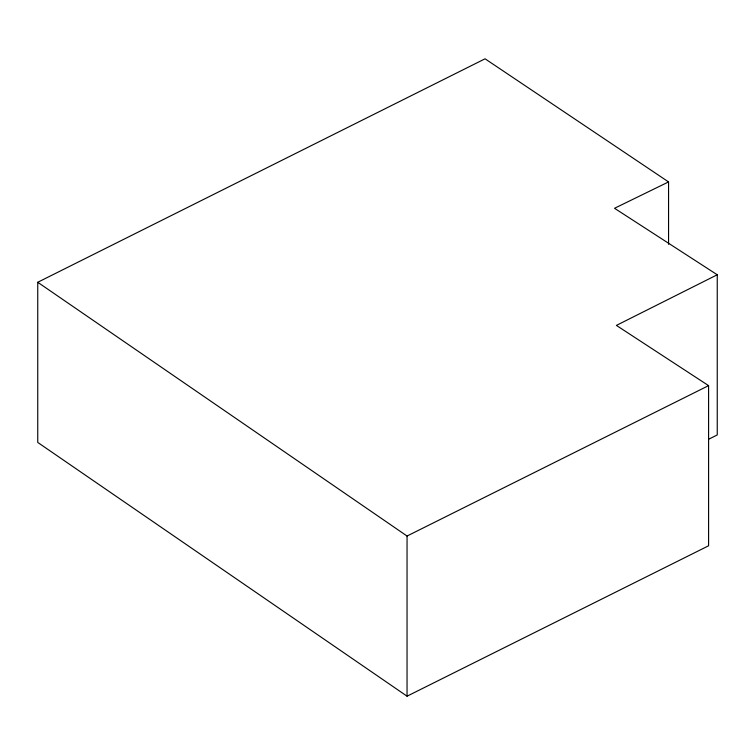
<?xml version="1.0" encoding="UTF-8"?>
<svg xmlns="http://www.w3.org/2000/svg" width="755" height="755" viewBox="0 0 755 755"><rect width="100%" height="100%" fill="white"/><g stroke="black" fill="none" stroke-linecap="round" stroke-linejoin="round"><path stroke-width="1.13" d="M708.851 439.155L717.25 434.937L717.25 274.773L616.401 325.405L708.586 385.635L708.586 545.79L407.049 696.195L37.75 442.439L37.75 282.276L485.069 58.805L668.562 181.927L668.562 244.346M37.75 282.276L407.049 536.031L708.586 385.635M668.562 181.927L614.523 208.286L717.25 274.773M407.049 536.031L407.049 696.195"/></g></svg>
